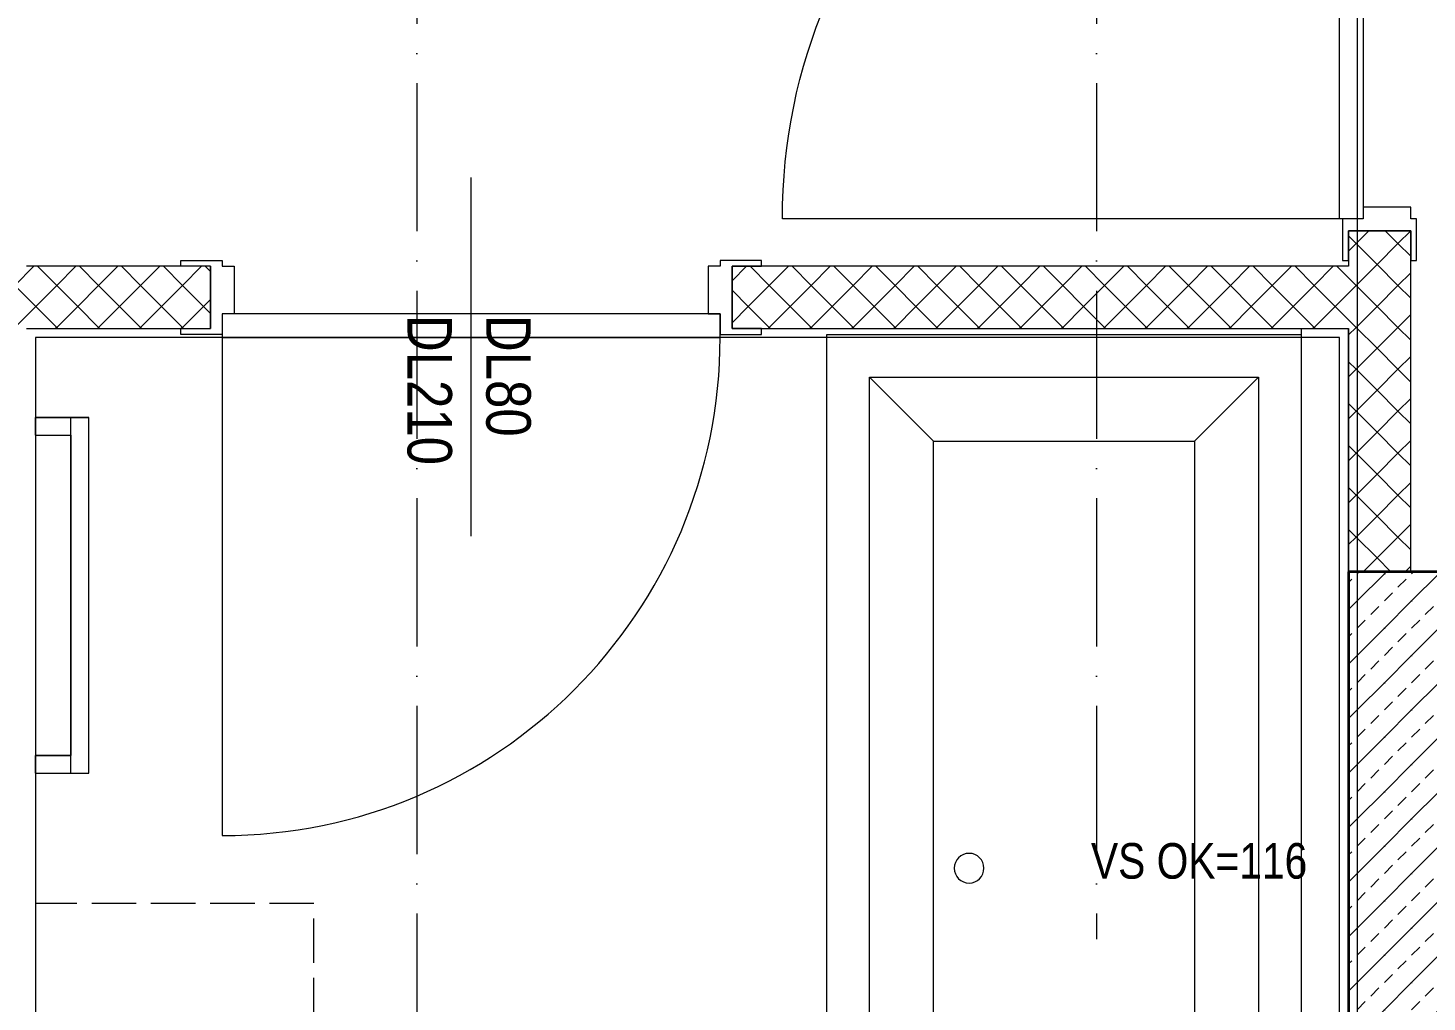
# Model space of a CAD drawing. Header units: metres. Extents: x -16782 to 57285, y -22997 to 18599.
# Drawn here: x 19291 to 21651, y 5827 to 7470 of the extents above; entities that cross this region are included whole.
import ezdxf
from ezdxf.enums import TextEntityAlignment as Align

# ---------------------------------------------------------------- set-up
doc = ezdxf.new("R2010")
doc.units = ezdxf.units.M
doc.header["$MEASUREMENT"] = 0
doc.set_wipeout_variables(frame=1)
for name, pattern in [('Schnittlinie', [0.35, 0.25, -0.05, 0, -0.05]), ('Strichlinie eng', [0.1, 0.075, -0.025]), ('Wipeout_Contour', [1, 0, -1])]:
    doc.linetypes.add(name, pattern=pattern)
for name, color, linetype in [('11__100 Achsraster', 7, 'Continuous'), ('130 Wand Innen', 7, 'Continuous'), ('150 Stuetze', 7, 'Continuous'), ('510 Moeblierung', 7, 'Continuous'), ('540 Sanitaer Fliesenlinie', 7, 'Continuous'), ('540 Sanitaer Text', 7, 'Continuous'), ('540 Sanitaereinrichtung', 7, 'Continuous'), ('851 Marker Schnitt PP', 7, 'Continuous'), ('Neubau_130 Wand Innen', 7, 'Continuous')]:
    doc.layers.add(name, color=color, linetype=linetype)
doc.styles.add('ERSTELLTER_STIL_1', font='ARIALN.TTF')
doc.styles.add('ERSTELLTER_STIL_4', font='arialbd.ttf')
doc.linetypes.add('Grenze Bezirk', pattern='A,0,[2,22HAUS116_408 STG1 _ 1.Stock_IndexB_2026-08-161.Shx,S=0.001587,R=0,X=0,Y=0],-0.25,0', length=0.25)
pattern_1 = [(224.99996, (0, 0), (-0.03535531, 0.03535536), [0.05, 0]), (314.99996, (0, 0), (0.03535536, 0.03535531), [0.05, 0])]

# ---------------------------------------------------------------- blocks, each defined once
blk = doc.blocks.new('Freistehende Badewanne 27')
at = {"layer": '540 Sanitaereinrichtung', "color": 7, "linetype": 'Continuous', "lineweight": 13}
for p, q in [((1.728, 0.728), (0.072, 0.728)), ((0.072, 0.728), (0.072, 0.072)), ((0.072, 0.728), (0.18, 0.62)), ((1.728, 0.728), (1.62, 0.62)), ((1.728, 0.072), (1.728, 0.728)), ((1.62, 0.62), (0.18, 0.62)), ((0.18, 0.62), (0.18, 0.18)), ((1.62, 0.18), (1.62, 0.62)), ((0.072, 0.072), (0.18, 0.18)), ((0.18, 0.18), (1.62, 0.18)), ((1.728, 0.072), (1.62, 0.18)), ((0.072, 0.072), (1.728, 0.072))]:
    blk.add_line(p, q, dxfattribs=at)
at = {"layer": '540 Sanitaereinrichtung', "color": 7, "linetype": 'Continuous', "lineweight": 13, "flags": 128}
blk.add_lwpolyline([(0, 0), (1.8, 0), (1.8, 0.8), (0, 0.8)], close=True, dxfattribs=at)
at = {"layer": '540 Sanitaereinrichtung', "color": 7, "linetype": 'Continuous', "lineweight": 13}
blk.add_circle((0.9, 0.24), 0.025, dxfattribs=at)
blk = doc.blocks.new('Heizkörper 3 27')
at = {"layer": '540 Sanitaereinrichtung', "color": 7, "linetype": 'Continuous', "lineweight": 13}
for p, q in [((0, 0.09), (0, 0)), ((0, 0.09), (0.03, 0.09)), ((0.03, 0.09), (0.03, 0.03)), ((0.57, 0.09), (0.57, 0.03)), ((0.57, 0.09), (0.6, 0.09)), ((0.6, 0.09), (0.6, 0)), ((0, 0.03), (0.6, 0.03)), ((0, 0), (0.6, 0))]:
    blk.add_line(p, q, dxfattribs=at)
at = {"layer": '540 Sanitaereinrichtung', "color": 7, "linetype": 'Continuous', "lineweight": 13, "flags": 128}
blk.add_lwpolyline([(0, 0.09), (0, 0), (0.6, 0), (0.6, 0.09), (0.57, 0.09), (0.57, 0.03), (0.03, 0.03), (0.03, 0.09)], close=True, dxfattribs=at)
blk = doc.blocks.new('Anrichte 01 27[68]_1', base_point=(15.7798, 16.1663))
at = {"layer": '510 Moeblierung', "color": 253, "linetype": 'Strichlinie eng', "lineweight": 9, "true_color": 0x9f9f9f, "flags": 128}
blk.add_lwpolyline([(15.7798, 16.1663), (15.7798, 17.7663), (15.3098, 17.7663), (15.3098, 16.1663)], close=True, dxfattribs=at)
blk = doc.blocks.new('Wand_131_1', base_point=(17.445, 18.7361))
at = {"color": 254, "linetype": 'Wipeout_Contour', "lineweight": 0, "ltscale": 99.894212}
blk.add_wipeout([(17.445, 18.7361), (17.445, 16.9161), (17.525, 16.9161), (17.525, 18.7361)], dxfattribs=at).dxf.layer = '130 Wand Innen'
at = {"layer": '130 Wand Innen', "color": 7, "linetype": 'Continuous', "lineweight": 13, "flags": 128}
for points in [[(17.445, 18.7361), (17.445, 16.9161)], [(17.445, 18.7361), (17.525, 18.7361)], [(17.525, 18.326), (17.525, 18.7361)], [(17.525, 16.9161), (17.525, 17.276)], [(17.445, 16.9161), (17.525, 16.9161)]]:
    blk.add_lwpolyline(points, dxfattribs=at)
blk = doc.blocks.new('Etikett_26_1', base_point=(17.2466, 17.8962))
at = {"layer": '540 Sanitaer Text', "color": 7, "lineweight": 13, "insert": (17.0906, 17.8685), "char_height": 0.06, "attachment_point": 1, "style": 'ERSTELLTER_STIL_1'}
blk.add_mtext('\\A1;{\\pql;\\pt0,1;\\fArial Narrow|b0|i0|c0|p0;\\W1.000000;VS OK=116\\fArial Narrow|b0|i0|c0|p0;\\W1.000000;\\A1{\\H.66x;\\S^  ;}\\fArial Narrow|b0|i0|c0|p0;\\W1.000000;\\fArial Narrow|b0|i0|c0|p0;\\W1.000000;\\A1{\\H.66x;\\S^  ;}\\fArial Narrow|b0|i0|c0|p0;\\W1.000000;\\fArial Narrow|b0|i0|c0|p0;\\W1.000000;\\fArial Narrow|b0|i0|c0|p0;\\W1.000000;\\fArial Narrow|b0|i0|c0|p0;\\W1.000000;\\fArial Narrow|b0|i0|c0|p0;\\W1.000000;\\fArial Narrow|b0|i0|c0|p0;\\W1.000000;\\fArial Narrow|b0|i0|c0|p0;\\W1.000000;\\A1{\\H.66x;\\S^  ;}\\fArial Narrow|b0|i0|c0|p0;\\W1.000000;\\fArial Narrow|b0|i0|c0|p0;\\W1.000000;\\A1{\\H.66x;\\S^  ;}\\fArial Narrow|b0|i0|c0|p0;\\W1.000000;\\fArial Narrow|b0|i0|c0|p0;\\W1.000000;\\fArial Narrow|b0|i0|c0|p0;\\W1.000000;\\fArial Narrow|b0|i0|c0|p0;\\W1.000000;\\fArial Narrow|b0|i0|c0|p0;\\W1.000000;\\fArial Narrow|b0|i0|c0|p0;\\W1.000000;\\fArial Narrow|b0|i0|c0|p0;\\W1.000000;\\A1{\\H.66x;\\S^  ;}\\fArial Narrow|b0|i0|c0|p0;\\W1.000000;\\fArial Narrow|b0|i0|c0|p0;\\W1.000000;\\A1{\\H.66x;\\S^  ;}\\fArial Narrow|b0|i0|c0|p0;\\W1.000000;\\fArial Narrow|b0|i0|c0|p0;\\W1.000000;\\fArial Narrow|b0|i0|c0|p0;\\W1.000000;\\fArial Narrow|b0|i0|c0|p0;\\W1.000000;\\fArial Narrow|b0|i0|c0|p0;\\W1.000000;\\fArial Narrow|b0|i0|c0|p0;\\W1.000000;\\fArial Narrow|b0|i0|c0|p0;\\W1.000000;\\A1{\\H.66x;\\S^  ;}\\fArial Narrow|b0|i0|c0|p0;\\W1.000000;\\fArial Narrow|b0|i0|c0|p0;\\W1.000000;\\A1{\\H.66x;\\S^  ;}\\fArial Narrow|b0|i0|c0|p0;\\W1.000000;\\fArial Narrow|b0|i0|c0|p0;\\W1.000000;\\fArial Narrow|b0|i0|c0|p0;\\W1.000000;\\fArial Narrow|b0|i0|c0|p0;\\W1.000000;\\fArial Narrow|b0|i0|c0|p0;\\W1.000000;\\fArial Narrow|b0|i0|c0|p0;\\W1.000000;\\fArial Narrow|b0|i0|c0|p0;\\W1.000000;\\A1{\\H.66x;\\S^  ;}\\fArial Narrow|b0|i0|c0|p0;\\W1.000000;\\fArial Narrow|b0|i0|c0|p0;\\W1.000000;\\A1{\\H.66x;\\S^  ;}\\fArial Narrow|b0|i0|c0|p0;\\W1.000000;\\fArial Narrow|b0|i0|c0|p0;\\W1.000000;\\fArial Narrow|b0|i0|c0|p0;\\W1.000000;\\fArial Narrow|b0|i0|c0|p0;\\W1.000000;\\fArial Narrow|b0|i0|c0|p0;\\W1.000000;\\fArial Narrow|b0|i0|c0|p0;\\W1.000000;\\fArial Narrow|b0|i0|c0|p0;\\W1.000000;\\A1{\\H.66x;\\S^  ;}\\fArial Narrow|b0|i0|c0|p0;\\W1.000000;}', dxfattribs=at)
at = {"layer": '540 Sanitaer Text', "color": 7, "lineweight": 13, "style": 'ERSTELLTER_STIL_1'}
blk.add_attdef('DUMMY_124', text='', height=0.06, dxfattribs=at).set_placement((17.0706, 17.8862), align=Align.TOP_LEFT)
blk = doc.blocks.new('Zargentür 1-Fl 27_37')
at = {"layer": '130 Wand Innen', "color": 7, "linetype": 'Continuous', "lineweight": 13}
for p, q in [((0.47, 0.015), (0.47, 0.955)), ((-0.47, 0.01), (-0.54, 0.01)), ((-0.54, 0.01), (-0.54, 0)), ((-0.54, 0), (-0.49, 0)), ((-0.49, 0), (-0.49, -0.105)), ((-0.49, -0.105), (-0.49, 0)), ((-0.49, -0.105), (-0.49, 0)), ((-0.47, 0.015), (-0.47, -0.025)), ((0.47, 0.015), (-0.47, 0.015)), ((-0.47, -0.025), (-0.47, 0.01)), ((0.47, -0.025), (0.47, 0.015)), ((0.47, -0.025), (0.47, 0.01)), ((0.47, 0.01), (0.54, 0.01)), ((0.54, 0), (0.49, 0)), ((0.49, 0), (0.49, -0.105)), ((0.49, -0.105), (0.49, 0)), ((0.49, -0.105), (0.49, 0)), ((0.54, 0.01), (0.54, 0)), ((-0.45, -0.025), (-0.47, -0.025)), ((-0.47, -0.025), (0.47, -0.025)), ((-0.45, -0.105), (-0.45, -0.025)), ((0.45, -0.105), (0.45, -0.025)), ((0.45, -0.025), (0.47, -0.025)), ((-0.49, -0.105), (-0.54, -0.105)), ((-0.54, -0.105), (-0.54, -0.115)), ((-0.54, -0.115), (-0.47, -0.115)), ((-0.47, -0.115), (-0.47, -0.105)), ((-0.47, -0.105), (-0.45, -0.105)), ((0.47, -0.105), (0.45, -0.105)), ((0.47, -0.115), (0.47, -0.105)), ((0.54, -0.115), (0.47, -0.115)), ((0.49, -0.105), (0.54, -0.105)), ((0.54, -0.105), (0.54, -0.115))]:
    blk.add_line(p, q, dxfattribs=at)
blk.add_arc((0.47, 0.015), 0.94, 90, 180, dxfattribs=at)
blk = doc.blocks.new('Wand_238_1', base_point=(17.525, 22.0117))
at = {"layer": '130 Wand Innen', "linetype": 'Continuous', "lineweight": 13, "true_color": 0xa7a7a7}
h = blk.add_hatch(dxfattribs=at)
h.set_pattern_fill('GIPSKARTONWAND_0001', color=253, style=0, pattern_type=2)
h.set_pattern_definition([(315, (0, 0), (0.03535534, 0.035355335), [0.05, 0]), (45, (0, 0), (-0.035355335, 0.03535534), [0.05, 0])])
h.paths.add_polyline_path([(17.525, 18.326), (17.63, 18.326), (17.63, 18.9011), (17.525, 18.9011)])
at = {"layer": '130 Wand Innen', "color": 7, "linetype": 'Continuous', "lineweight": 13}
blk.add_line((17.63, 18.9011), (17.525, 18.9011), dxfattribs=at)
at = {"layer": '130 Wand Innen', "color": 7, "linetype": 'Continuous', "lineweight": 13, "flags": 128}
for points in [[(17.525, 18.9011), (17.525, 18.8411)], [(17.63, 18.326), (17.63, 18.9011)], [(17.525, 18.7361), (17.525, 18.326)]]:
    blk.add_lwpolyline(points, dxfattribs=at)
at = {"layer": '130 Wand Innen', "color": 7, "linetype": 'Continuous', "lineweight": 13, "xscale": -0.9999999999999998, "rotation": 89.99999362656993}
blk.add_blockref('Zargentür 1-Fl 27_37', (17.525, 19.3911), dxfattribs=at)
blk = doc.blocks.new('Zargentür 1-Fl 27_38')
at = {"layer": 'Neubau_130 Wand Innen', "color": 7, "linetype": 'Continuous', "lineweight": 13}
for p, q in [((0.42, 0.015), (0.42, 0.855)), ((-0.42, 0.01), (-0.49, 0.01)), ((-0.49, 0.01), (-0.49, 0)), ((-0.49, 0), (-0.44, 0)), ((-0.44, 0), (-0.44, -0.105)), ((-0.44, -0.105), (-0.44, 0)), ((-0.44, -0.105), (-0.44, 0)), ((-0.42, 0.015), (-0.42, -0.025)), ((0.42, 0.015), (-0.42, 0.015)), ((-0.42, -0.025), (-0.42, 0.01)), ((0.42, -0.025), (0.42, 0.015)), ((0.42, -0.025), (0.42, 0.01)), ((0.42, 0.01), (0.49, 0.01)), ((0.49, 0), (0.44, 0)), ((0.44, 0), (0.44, -0.105)), ((0.44, -0.105), (0.44, 0)), ((0.44, -0.105), (0.44, 0)), ((0.49, 0.01), (0.49, 0)), ((-0.4, -0.025), (-0.42, -0.025)), ((-0.42, -0.025), (0.42, -0.025)), ((-0.4, -0.105), (-0.4, -0.025)), ((0.4, -0.105), (0.4, -0.025)), ((0.4, -0.025), (0.42, -0.025)), ((-0.44, -0.105), (-0.49, -0.105)), ((-0.49, -0.105), (-0.49, -0.115)), ((-0.49, -0.115), (-0.42, -0.115)), ((-0.42, -0.115), (-0.42, -0.105)), ((-0.42, -0.105), (-0.4, -0.105)), ((0.42, -0.105), (0.4, -0.105)), ((0.42, -0.115), (0.42, -0.105)), ((0.49, -0.115), (0.42, -0.115)), ((0.44, -0.105), (0.49, -0.105)), ((0.49, -0.105), (0.49, -0.115))]:
    blk.add_line(p, q, dxfattribs=at)
blk.add_arc((0.42, 0.015), 0.84, 90, 180, dxfattribs=at)
blk = doc.blocks.new('T Marker 21_19')
at = {"layer": 'Neubau_130 Wand Innen', "color": 7, "linetype": 'Continuous', "lineweight": 13}
blk.add_line((0, 0.35), (0, -0.255), dxfattribs=at)
at = {"layer": 'Neubau_130 Wand Innen', "color": 7, "lineweight": 13, "style": 'ERSTELLTER_STIL_1'}
for tag, p in [('gs_width_select_pref_50_0', (-0.0029, 0.023)), ('gs_width_select_pref_50_1', (0.13, 0.023))]:
    blk.add_attdef(tag, text='', height=0.075, rotation=90, dxfattribs=at).set_placement(p, align=Align.BOTTOM_LEFT)
blk = doc.blocks.new('Wand_239_1', base_point=(17.525, 18.8411))
at = {"layer": '130 Wand Innen', "linetype": 'Continuous', "lineweight": 13, "true_color": 0xa7a7a7}
h = blk.add_hatch(dxfattribs=at)
h.set_pattern_fill('GIPSKARTONWAND_0001', color=253, style=0, pattern_type=2)
h.set_pattern_definition(pattern_1)
h.paths.add_polyline_path([(15.0648, 18.8411), (15.0648, 18.7361), (15.605, 18.7361), (15.605, 18.8411)])
h = blk.add_hatch(dxfattribs=at)
h.set_pattern_fill('GIPSKARTONWAND_0001', color=253, style=0, pattern_type=2)
h.set_pattern_definition(pattern_1)
h.paths.add_polyline_path([(17.525, 18.8411), (16.485, 18.8411), (16.485, 18.7361), (17.525, 18.7361)])
at = {"layer": '130 Wand Innen', "color": 7, "linetype": 'Continuous', "lineweight": 13}
for p, q in [((15.605, 18.8411), (15.605, 18.7361)), ((16.485, 18.8411), (16.485, 18.7361))]:
    blk.add_line(p, q, dxfattribs=at)
at = {"layer": '130 Wand Innen', "color": 7, "linetype": 'Continuous', "lineweight": 13, "flags": 128}
for points in [[(15.605, 18.8411), (15.2948, 18.8411)], [(17.525, 18.8411), (16.485, 18.8411)], [(15.2948, 18.7361), (15.605, 18.7361)], [(16.485, 18.7361), (17.525, 18.7361)]]:
    blk.add_lwpolyline(points, dxfattribs=at)
at = {"layer": 'Neubau_130 Wand Innen', "color": 7, "lineweight": 13}
ref = blk.add_blockref('T Marker 21_19', (16.045, 18.7361), dxfattribs=dict(at, rotation=179.9999600865168))
ref.add_attrib('gs_width_select_pref_50', 'DL80', dxfattribs={"color": 7, "lineweight": 13, "height": 0.075, "rotation": 270, "style": 'ERSTELLTER_STIL_1'}).set_placement((16.048, 18.7591), align=Align.BOTTOM_LEFT)
ref.add_attrib('gs_width_select_pref_50_1', 'DL210', dxfattribs={"color": 7, "lineweight": 13, "height": 0.075, "rotation": 270, "style": 'ERSTELLTER_STIL_1'}).set_placement((15.915, 18.7591), align=Align.BOTTOM_LEFT)
at = {"layer": 'Neubau_130 Wand Innen', "color": 7, "linetype": 'Continuous', "lineweight": 13, "rotation": 179.9999600865168}
blk.add_blockref('Zargentür 1-Fl 27_38', (16.045, 18.7361), dxfattribs=at)
blk = doc.blocks.new('Stütze_5_1', base_point=(17.625, 17.801))
at = {"layer": '150 Stuetze', "linetype": 'Continuous', "lineweight": 0, "true_color": 0x000000}
h = blk.add_hatch(dxfattribs=at)
h.set_pattern_fill('BETON__BEWEHRT_SN46_0001', color=18, style=0, pattern_type=2)
h.set_pattern_definition([(45, (0, 0), (-0.04596194, 0.04596194), [0.0195, -0.013]), (45, (-0.02298, 0.02298), (-0.04596194, 0.04596194), [0.065, 0])])
h.paths.add_polyline_path([(17.525, 18.326), (17.525, 17.276), (17.725, 17.276), (17.725, 18.326)])
at = {"layer": '150 Stuetze', "color": 7, "linetype": 'Continuous', "lineweight": 35, "flags": 128}
blk.add_lwpolyline([(17.525, 18.326), (17.525, 17.276), (17.725, 17.276), (17.725, 18.326)], close=True, dxfattribs=at)
blk = doc.blocks.new('Standard-Rastermarker_9')
at = {"layer": '11__100 Achsraster', "color": 8, "linetype": 'Grenze Bezirk', "lineweight": 5}
blk.add_line((1, 0), (34.397, 0), dxfattribs=at)
at = {"layer": '11__100 Achsraster', "color": 8, "lineweight": 5, "style": 'ERSTELLTER_STIL_4'}
for tag, p in [('AC_MarkerText_1_0', (-0.25, -0.1914)), ('AC_MarkerText_1_1', (35.647, -0.1914))]:
    blk.add_attdef(tag, text='', height=0.2, rotation=180, dxfattribs=at).set_placement(p, align=Align.TOP_CENTER)
blk = doc.blocks.new('Schnittebene_20_1', base_point=(17.1002, 24.8267))
at = {"layer": '851 Marker Schnitt PP', "color": 251, "linetype": 'Schnittlinie', "lineweight": 5, "true_color": 0x5f5f5f}
blk.add_line((17.1002, 24.7517), (17.1002, 17.7066), dxfattribs=at)
blk = doc.blocks.new('Schnittebene_21_1', base_point=(15.9534, 24.8267))
at = {"layer": '851 Marker Schnitt PP', "color": 251, "linetype": 'Schnittlinie', "lineweight": 5, "true_color": 0x5f5f5f}
blk.add_line((15.9534, 24.7517), (15.9534, 17.3275), dxfattribs=at)

msp = doc.modelspace()

# ---------------------------------------------------------------- block references
at = {"layer": '510 Moeblierung', "color": 253, "linetype": 'Strichlinie eng', "lineweight": 9, "true_color": 0x9f9f9f, "xscale": 1000, "yscale": 1000, "zscale": 1000}
msp.add_blockref('Anrichte 01 27[68]_1', (19773.41, 4393.194), dxfattribs=at)
at = {"layer": '540 Sanitaereinrichtung', "color": 7, "linetype": 'Continuous', "lineweight": 13, "yscale": 1000, "zscale": 1000}
for name, p, xscale, rotation in [('Freistehende Badewanne 27', (20638.612, 5153.009), -1000, 270), ('Heizkörper 3 27', (19393.41, 6213.018), 1000, 90.0000000000003)]:
    msp.add_blockref(name, p, dxfattribs=dict(at, xscale=xscale, rotation=rotation))
at = {"layer": '851 Marker Schnitt PP', "color": 251, "lineweight": 5, "true_color": 0x5f5f5f, "xscale": 1000, "yscale": 1000, "zscale": 1000}
for name, p in [('Schnittebene_21_1', (19946.962, 13053.591)), ('Schnittebene_20_1', (21093.785, 13053.591))]:
    msp.add_blockref(name, p, dxfattribs=at)

# ---------------------------------------------------------------- next in the draw order: block references
at = {"layer": '130 Wand Innen', "color": 7, "lineweight": 30, "xscale": 1000, "yscale": 1000, "zscale": 1000}
msp.add_blockref('Wand_131_1', (21438.612, 6963.009), dxfattribs=at)

# ---------------------------------------------------------------- next in the draw order: linework, layer by layer
at = {"layer": '540 Sanitaer Fliesenlinie', "color": 182, "linetype": 'Continuous', "lineweight": 5, "true_color": 0x4b06db}
msp.add_lwpolyline([(21278.37, 4293.196), (21278.368, 5158.009), (21503.612, 5158.009), (21503.614, 6948.01), (19303.41, 6948.01), (19303.41, 4293.196)], close=True, dxfattribs=at)

# ---------------------------------------------------------------- next in the draw order: block references
at = {"layer": '11__100 Achsraster', "color": 7, "linetype": 'Continuous', "lineweight": 18, "xscale": 1000, "yscale": 1000, "zscale": 1000, "rotation": 90}
msp.add_blockref('Standard-Rastermarker_9', (21533.613, -17311.325), dxfattribs=at)
at = {"layer": '130 Wand Innen', "color": 7, "lineweight": 30, "xscale": 1000, "yscale": 1000, "zscale": 1000}
for name, p in [('Wand_238_1', (21518.612, 10238.598)), ('Wand_239_1', (21518.612, 7068.009))]:
    msp.add_blockref(name, p, dxfattribs=at)
at = {"layer": '150 Stuetze', "color": 7, "lineweight": 35, "xscale": 1000, "yscale": 1000, "zscale": 1000}
msp.add_blockref('Stütze_5_1', (21618.612, 6027.918), dxfattribs=at)
at = {"layer": '540 Sanitaer Text', "color": 7, "linetype": 'Continuous', "lineweight": 13, "xscale": 1000, "yscale": 1000, "zscale": 1000}
msp.add_blockref('Etikett_26_1', (21240.19, 6123.057), dxfattribs=at)

doc.saveas('drawing.dxf')
